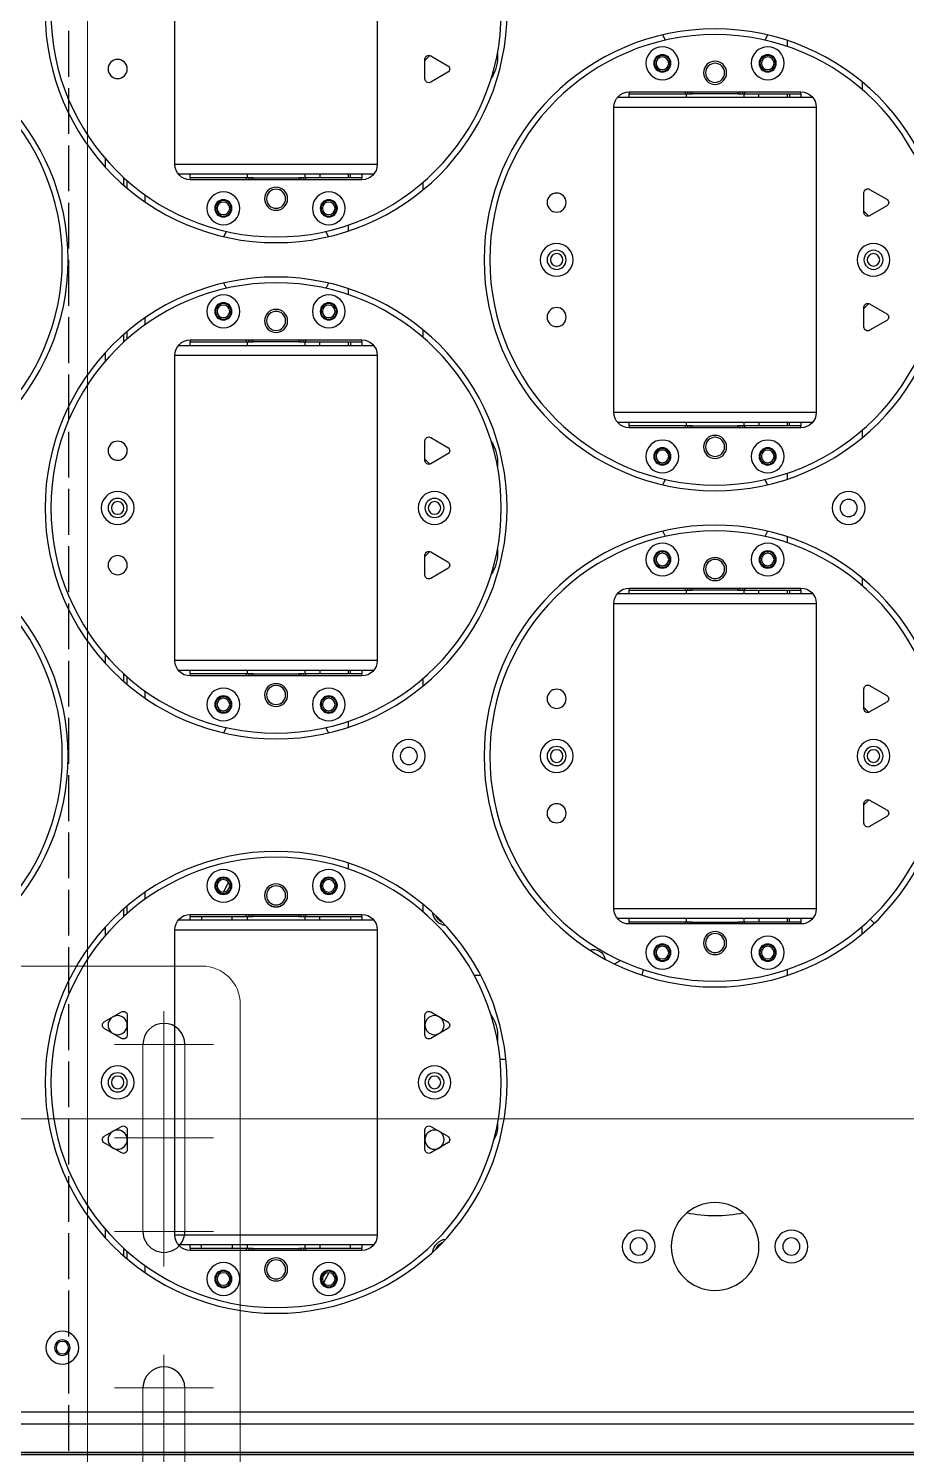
# Model space of a CAD drawing. Header units: millimetres. Extents: x 845401 to 948039, y 511594 to 550263.
# Drawn here: x 904052.8 to 904282.8, y 531303.8 to 531677.4 of the extents above; entities that cross this region are included whole.
import ezdxf

# ---------------------------------------------------------------- set-up
doc = ezdxf.new("R2010")
doc.units = ezdxf.units.MM
doc.linetypes.add('ACAD_ISO02W100', pattern=[15, 12, -3])
doc.linetypes.add('CENTER', pattern=[0])
doc.layers.add('00', color=7, linetype='Continuous')
doc.layers.add('虚线', color=4, linetype='ACAD_ISO02W100')
for name, color, linetype, lineweight in [('8101-0023040DXF_CONTINUOUS_LINE', 7, 'Continuous', 18), ('A-剖-0.10mm.......SECT-L01', 255, 'Continuous', 18), ('中心线', 1, 'CENTER', 9), ('粗实线', 7, 'Continuous', 30)]:
    doc.layers.add(name, color=color, linetype=linetype, lineweight=lineweight)

# ---------------------------------------------------------------- blocks, each defined once
blk = doc.blocks.new('1260包胶摆轮')
at = {"color": 7, "linetype": 'Continuous', "lineweight": 25}
for p, q in [((4843148.18, 879146.8), (4841955.59, 879146.8)), ((4843148.78, 879143.7), (4841954.98, 879143.7)), ((4842454.38, 879100.67), (4842454.38, 879102.69)), ((4842455.38, 879103.55), (4842455.38, 879101.57)), ((4842454.38, 879100.8), (4842454.52, 879100.8)), ((4842468.76, 879099.8), (4842494.38, 879099.8)), ((4842516.88, 879101.3), (4842471.88, 879101.3)), ((4842516.88, 879101.3), (4842471.88, 879101.3)), ((4842471.88, 879100.8), (4842471.88, 879101.3)), ((4842471.88, 879100.8), (4842471.88, 879101.3)), ((4842486.63, 879100.8), (4842471.88, 879100.8)), ((4842471.88, 879100.8), (4842471.88, 879099.8)), ((4842486.63, 879100.8), (4842471.88, 879100.8)), ((4842471.88, 879100.8), (4842471.88, 879099.8)), ((4842474.88, 879100.8), (4842474.88, 879099.8)), ((4842482.88, 879099.8), (4842482.88, 879100.8)), ((4842486.63, 879101.3), (4842486.63, 879100.8)), ((4842486.63, 879101.3), (4842486.63, 879100.8)), ((4842487.22, 879100.8), (4842486.63, 879100.8)), ((4842486.88, 879100.8), (4842486.88, 879099.8)), ((4842487.8, 879100.8), (4842487.22, 879100.8)), ((4842488.38, 879100.8), (4842487.8, 879100.8)), ((4842488.38, 879101.3), (4842488.38, 879100.8)), ((4842488.38, 879100.8), (4842494.38, 879100.8)), ((4842494.38, 879100.8), (4842500.38, 879100.8)), ((4842494.38, 879099.8), (4842520, 879099.8)), ((4842500.38, 879100.8), (4842500.38, 879101.3)), ((4842500.97, 879100.8), (4842500.38, 879100.8)), ((4842501.54, 879100.8), (4842500.97, 879100.8)), ((4842502.13, 879100.8), (4842501.54, 879100.8)), ((4842501.88, 879099.8), (4842501.88, 879100.8)), ((4842502.13, 879100.8), (4842502.13, 879101.3)), ((4842502.13, 879100.8), (4842502.13, 879101.3)), ((4842516.88, 879100.8), (4842502.13, 879100.8)), ((4842516.88, 879100.8), (4842502.13, 879100.8)), ((4842505.88, 879099.8), (4842505.88, 879100.8)), ((4842513.88, 879100.8), (4842513.88, 879099.8)), ((4842516.88, 879101.3), (4842516.88, 879100.8)), ((4842516.88, 879101.3), (4842516.88, 879100.8)), ((4842516.88, 879099.8), (4842516.88, 879100.8)), ((4842516.88, 879099.8), (4842516.88, 879100.8)), ((4842536.33, 879100.8), (4842536.43, 879100.8)), ((4842467.88, 879097.3), (4842467.88, 879017.3)), ((4842467.88, 879097.3), (4842467.88, 879017.3)), ((4842520.88, 879017.3), (4842520.88, 879097.3)), ((4842520.88, 879017.3), (4842520.88, 879097.3)), ((4842453.88, 879075.76), (4842449.38, 879073.16)), ((4842539.38, 879073.16), (4842534.88, 879075.76)), ((4842455.38, 879069.7), (4842455.38, 879074.9)), ((4842533.38, 879074.9), (4842533.38, 879069.7)), ((4842449.38, 879071.43), (4842453.88, 879068.83)), ((4842534.88, 879068.83), (4842539.38, 879071.43)), ((4842552.38, 879068.13), (4842552.38, 879069.3)), ((4842554.59, 879051.3), (4842553.08, 879051.3)), ((4842453.88, 879045.76), (4842449.38, 879043.16)), ((4842539.38, 879043.16), (4842534.88, 879045.76)), ((4842552.38, 879045.05), (4842552.38, 879046.46)), ((4842455.38, 879039.7), (4842455.38, 879044.9)), ((4842533.38, 879044.9), (4842533.38, 879039.7)), ((4842449.38, 879041.43), (4842453.88, 879038.83)), ((4842534.88, 879038.83), (4842539.38, 879041.43)), ((4842548.01, 879029.3), (4842546.32, 879029.3)), ((4842590.27, 879029.2), (4842590.61, 879027.73)), ((4842628.38, 879029.24), (4842628.38, 879027.66)), ((4842631.88, 879015.8), (4842586.88, 879015.8)), ((4842586.88, 879015.3), (4842586.88, 879015.8)), ((4842601.63, 879015.8), (4842601.63, 879015.3)), ((4842603.38, 879015.8), (4842603.38, 879015.3)), ((4842615.38, 879015.3), (4842615.38, 879015.8)), ((4842617.13, 879015.3), (4842617.13, 879015.8)), ((4842631.88, 879015.8), (4842631.88, 879015.3)), ((4842647.88, 879018.47), (4842647.88, 879016.51)), ((4842454.38, 879011.91), (4842454.38, 879013.93)), ((4842455.38, 879013.03), (4842455.38, 879011.05)), ((4842494.38, 879014.8), (4842468.76, 879014.8)), ((4842471.88, 879014.8), (4842471.88, 879013.8)), ((4842471.88, 879014.8), (4842471.88, 879013.8)), ((4842471.88, 879013.8), (4842486.63, 879013.8)), ((4842471.88, 879013.3), (4842471.88, 879013.8)), ((4842471.88, 879013.3), (4842471.88, 879013.8)), ((4842471.88, 879013.8), (4842486.63, 879013.8)), ((4842471.88, 879013.3), (4842516.88, 879013.3)), ((4842471.88, 879013.3), (4842516.88, 879013.3)), ((4842474.88, 879013.8), (4842474.88, 879014.8)), ((4842482.88, 879014.8), (4842482.88, 879013.8)), ((4842486.63, 879013.8), (4842486.63, 879013.3)), ((4842486.63, 879013.8), (4842486.63, 879013.3)), ((4842486.63, 879013.8), (4842487.22, 879013.8)), ((4842486.88, 879014.8), (4842486.88, 879013.8)), ((4842487.22, 879013.8), (4842487.8, 879013.8)), ((4842487.8, 879013.8), (4842488.38, 879013.8)), ((4842494.38, 879013.8), (4842488.38, 879013.8)), ((4842488.38, 879013.8), (4842488.38, 879013.3)), ((4842520, 879014.8), (4842494.38, 879014.8)), ((4842500.38, 879013.8), (4842494.38, 879013.8)), ((4842500.38, 879013.3), (4842500.38, 879013.8)), ((4842500.38, 879013.8), (4842500.97, 879013.8)), ((4842500.97, 879013.8), (4842501.54, 879013.8)), ((4842501.54, 879013.8), (4842502.13, 879013.8)), ((4842501.88, 879013.8), (4842501.88, 879014.8)), ((4842502.13, 879013.3), (4842502.13, 879013.8)), ((4842502.13, 879013.8), (4842516.88, 879013.8)), ((4842502.13, 879013.3), (4842502.13, 879013.8)), ((4842502.13, 879013.8), (4842516.88, 879013.8)), ((4842505.88, 879014.8), (4842505.88, 879013.8)), ((4842513.88, 879013.8), (4842513.88, 879014.8)), ((4842516.88, 879013.8), (4842516.88, 879014.8)), ((4842516.88, 879013.8), (4842516.88, 879014.8)), ((4842516.88, 879013.8), (4842516.88, 879013.3)), ((4842516.88, 879013.8), (4842516.88, 879013.3)), ((4842532.88, 879012.59), (4842532.88, 879010.63)), ((4842582.88, 879011.8), (4842582.88, 878931.8)), ((4842583.76, 879014.3), (4842635.01, 879014.3)), ((4842601.63, 879015.3), (4842586.88, 879015.3)), ((4842586.88, 879015.3), (4842586.88, 879014.3)), ((4842602.22, 879015.3), (4842601.63, 879015.3)), ((4842601.88, 879015.3), (4842601.88, 879014.3)), ((4842602.8, 879015.3), (4842602.22, 879015.3)), ((4842603.38, 879015.3), (4842602.8, 879015.3)), ((4842603.38, 879015.3), (4842615.38, 879015.3)), ((4842615.97, 879015.3), (4842615.38, 879015.3)), ((4842616.55, 879015.3), (4842615.97, 879015.3)), ((4842617.13, 879015.3), (4842616.55, 879015.3)), ((4842616.88, 879014.3), (4842616.88, 879015.3)), ((4842631.88, 879015.3), (4842617.13, 879015.3)), ((4842620.88, 879014.3), (4842620.88, 879015.3)), ((4842628.38, 879015.3), (4842628.38, 879014.3)), ((4842628.88, 879015.3), (4842628.88, 879014.3)), ((4842631.88, 879014.3), (4842631.88, 879015.3)), ((4842635.88, 878931.8), (4842635.88, 879011.8)), ((4842513.38, 879001.44), (4842513.38, 878999.86)), ((4842648.38, 878989.4), (4842648.38, 878984.2)), ((4842654.38, 878987.66), (4842649.88, 878990.26)), ((4842649.88, 878983.33), (4842654.38, 878985.93)), ((4842649.64, 878983.23), (4842648.38, 878984.54)), ((4842513.38, 878964.24), (4842513.38, 878962.66)), ((4842648.38, 878959.05), (4842649.64, 878960.36)), ((4842654.38, 878957.66), (4842649.88, 878960.26)), ((4842648.38, 878959.4), (4842648.38, 878954.2)), ((4842649.88, 878953.33), (4842654.38, 878955.93)), ((4842454.38, 878950.17), (4842454.38, 878952.19)), ((4842455.38, 878953.05), (4842455.38, 878951.07)), ((4842532.88, 878953.47), (4842532.88, 878951.51)), ((4842468.76, 878949.3), (4842520.01, 878949.3)), ((4842516.88, 878950.8), (4842471.88, 878950.8)), ((4842471.88, 878950.3), (4842471.88, 878950.8)), ((4842486.63, 878950.3), (4842471.88, 878950.3)), ((4842471.88, 878950.3), (4842471.88, 878949.3)), ((4842486.63, 878950.8), (4842486.63, 878950.3)), ((4842487.22, 878950.3), (4842486.63, 878950.3)), ((4842486.88, 878950.3), (4842486.88, 878949.3)), ((4842487.8, 878950.3), (4842487.22, 878950.3)), ((4842488.38, 878950.3), (4842487.8, 878950.3)), ((4842488.38, 878950.8), (4842488.38, 878950.3)), ((4842488.38, 878950.3), (4842500.38, 878950.3)), ((4842500.38, 878950.3), (4842500.38, 878950.8)), ((4842500.97, 878950.3), (4842500.38, 878950.3)), ((4842501.55, 878950.3), (4842500.97, 878950.3)), ((4842502.13, 878950.3), (4842501.55, 878950.3)), ((4842501.88, 878949.3), (4842501.88, 878950.3)), ((4842502.13, 878950.3), (4842502.13, 878950.8)), ((4842516.88, 878950.3), (4842502.13, 878950.3)), ((4842505.88, 878949.3), (4842505.88, 878950.3)), ((4842513.38, 878950.3), (4842513.38, 878949.3)), ((4842513.88, 878950.3), (4842513.88, 878949.3)), ((4842516.88, 878950.8), (4842516.88, 878950.3)), ((4842516.88, 878949.3), (4842516.88, 878950.3)), ((4842467.88, 878946.8), (4842467.88, 878866.8)), ((4842520.88, 878866.8), (4842520.88, 878946.8)), ((4842635.01, 878929.3), (4842583.76, 878929.3)), ((4842586.88, 878929.3), (4842586.88, 878928.3)), ((4842586.88, 878928.3), (4842601.63, 878928.3)), ((4842586.88, 878927.8), (4842586.88, 878928.3)), ((4842586.88, 878927.8), (4842631.88, 878927.8)), ((4842601.63, 878928.3), (4842601.63, 878927.8)), ((4842601.63, 878928.3), (4842602.22, 878928.3)), ((4842601.88, 878929.3), (4842601.88, 878928.3)), ((4842602.22, 878928.3), (4842602.8, 878928.3)), ((4842602.8, 878928.3), (4842603.38, 878928.3)), ((4842615.38, 878928.3), (4842603.38, 878928.3)), ((4842603.38, 878928.3), (4842603.38, 878927.8)), ((4842615.38, 878927.8), (4842615.38, 878928.3)), ((4842615.38, 878928.3), (4842615.97, 878928.3)), ((4842615.97, 878928.3), (4842616.55, 878928.3)), ((4842616.55, 878928.3), (4842617.13, 878928.3)), ((4842616.88, 878928.3), (4842616.88, 878929.3)), ((4842617.13, 878928.3), (4842631.88, 878928.3)), ((4842617.13, 878927.8), (4842617.13, 878928.3)), ((4842620.88, 878929.3), (4842620.88, 878928.3)), ((4842628.38, 878929.3), (4842628.38, 878928.3)), ((4842628.88, 878928.3), (4842628.88, 878929.3)), ((4842631.88, 878928.3), (4842631.88, 878929.3)), ((4842631.88, 878928.3), (4842631.88, 878927.8)), ((4842647.88, 878925.13), (4842647.88, 878927.09)), ((4842533.38, 878924.4), (4842533.38, 878919.2)), ((4842539.38, 878922.66), (4842534.88, 878925.26)), ((4842534.64, 878918.23), (4842533.38, 878919.54)), ((4842534.88, 878918.33), (4842539.38, 878920.93)), ((4842552.38, 878917.63), (4842552.38, 878918.8)), ((4842628.38, 878915.94), (4842628.38, 878914.36)), ((4842628.38, 878899.24), (4842628.38, 878897.66)), ((4842533.38, 878894.05), (4842534.64, 878895.36)), ((4842533.38, 878894.4), (4842533.38, 878889.2)), ((4842539.38, 878892.66), (4842534.88, 878895.26)), ((4842552.38, 878894.8), (4842552.38, 878895.96)), ((4842534.88, 878888.33), (4842539.38, 878890.93)), ((4842631.88, 878885.8), (4842586.88, 878885.8)), ((4842586.88, 878885.3), (4842586.88, 878885.8)), ((4842601.63, 878885.3), (4842586.88, 878885.3)), ((4842586.88, 878885.3), (4842586.88, 878884.3)), ((4842601.63, 878885.8), (4842601.63, 878885.3)), ((4842602.22, 878885.3), (4842601.63, 878885.3)), ((4842601.88, 878885.3), (4842601.88, 878884.3)), ((4842602.8, 878885.3), (4842602.22, 878885.3)), ((4842603.38, 878885.3), (4842602.8, 878885.3)), ((4842603.38, 878885.8), (4842603.38, 878885.3)), ((4842603.38, 878885.3), (4842615.38, 878885.3)), ((4842615.38, 878885.3), (4842615.38, 878885.8)), ((4842615.97, 878885.3), (4842615.38, 878885.3)), ((4842616.55, 878885.3), (4842615.97, 878885.3)), ((4842617.13, 878885.3), (4842616.55, 878885.3)), ((4842616.88, 878884.3), (4842616.88, 878885.3)), ((4842617.13, 878885.3), (4842617.13, 878885.8)), ((4842631.88, 878885.3), (4842617.13, 878885.3)), ((4842620.88, 878884.3), (4842620.88, 878885.3)), ((4842628.38, 878885.3), (4842628.38, 878884.3)), ((4842628.88, 878885.3), (4842628.88, 878884.3)), ((4842631.88, 878885.8), (4842631.88, 878885.3)), ((4842631.88, 878884.3), (4842631.88, 878885.3)), ((4842647.88, 878886.51), (4842647.88, 878888.47)), ((4842582.88, 878881.8), (4842582.88, 878801.8)), ((4842583.76, 878884.3), (4842635.01, 878884.3)), ((4842635.88, 878801.8), (4842635.88, 878881.8)), ((4842454.38, 878861.41), (4842454.38, 878863.43)), ((4842455.38, 878862.53), (4842455.38, 878860.55)), ((4842520.01, 878864.3), (4842468.76, 878864.3)), ((4842471.88, 878864.3), (4842471.88, 878863.3)), ((4842471.88, 878862.8), (4842471.88, 878863.3)), ((4842471.88, 878863.3), (4842486.63, 878863.3)), ((4842471.88, 878862.8), (4842516.88, 878862.8)), ((4842486.63, 878863.3), (4842486.63, 878862.8)), ((4842486.63, 878863.3), (4842487.22, 878863.3)), ((4842486.88, 878864.3), (4842486.88, 878863.3)), ((4842487.22, 878863.3), (4842487.8, 878863.3)), ((4842487.8, 878863.3), (4842488.38, 878863.3)), ((4842500.38, 878863.3), (4842488.38, 878863.3)), ((4842488.38, 878863.3), (4842488.38, 878862.8)), ((4842500.38, 878862.8), (4842500.38, 878863.3)), ((4842500.38, 878863.3), (4842500.97, 878863.3)), ((4842500.97, 878863.3), (4842501.55, 878863.3)), ((4842501.55, 878863.3), (4842502.13, 878863.3)), ((4842501.88, 878863.3), (4842501.88, 878864.3)), ((4842502.13, 878862.8), (4842502.13, 878863.3)), ((4842502.13, 878863.3), (4842516.88, 878863.3)), ((4842505.88, 878864.3), (4842505.88, 878863.3)), ((4842513.38, 878864.3), (4842513.38, 878863.3)), ((4842513.88, 878863.3), (4842513.88, 878864.3)), ((4842516.88, 878863.3), (4842516.88, 878864.3)), ((4842516.88, 878863.3), (4842516.88, 878862.8)), ((4842532.88, 878862.09), (4842532.88, 878860.13)), ((4842648.38, 878859.4), (4842648.38, 878854.2)), ((4842654.38, 878857.66), (4842649.88, 878860.26)), ((4842649.88, 878853.33), (4842654.38, 878855.93)), ((4842649.64, 878853.23), (4842648.38, 878854.54)), ((4842513.38, 878850.94), (4842513.38, 878849.36)), ((4842513.38, 878834.24), (4842513.38, 878832.66)), ((4842648.38, 878829.05), (4842649.64, 878830.36)), ((4842648.38, 878829.4), (4842648.38, 878824.2)), ((4842654.38, 878827.66), (4842649.88, 878830.26)), ((4842649.88, 878823.33), (4842654.38, 878825.93)), ((4842454.38, 878820.17), (4842454.38, 878822.19)), ((4842455.38, 878823.05), (4842455.38, 878821.07)), ((4842532.88, 878823.47), (4842532.88, 878821.51)), ((4842468.76, 878819.3), (4842520.01, 878819.3)), ((4842516.88, 878820.8), (4842471.88, 878820.8)), ((4842471.88, 878820.3), (4842471.88, 878820.8)), ((4842486.63, 878820.3), (4842471.88, 878820.3)), ((4842471.88, 878820.3), (4842471.88, 878819.3)), ((4842486.63, 878820.8), (4842486.63, 878820.3)), ((4842487.22, 878820.3), (4842486.63, 878820.3)), ((4842486.88, 878820.3), (4842486.88, 878819.3)), ((4842487.8, 878820.3), (4842487.22, 878820.3)), ((4842488.38, 878820.3), (4842487.8, 878820.3)), ((4842488.38, 878820.8), (4842488.38, 878820.3)), ((4842488.38, 878820.3), (4842500.38, 878820.3)), ((4842500.38, 878820.3), (4842500.38, 878820.8)), ((4842500.97, 878820.3), (4842500.38, 878820.3)), ((4842501.55, 878820.3), (4842500.97, 878820.3)), ((4842502.13, 878820.3), (4842501.55, 878820.3)), ((4842501.88, 878819.3), (4842501.88, 878820.3)), ((4842502.13, 878820.3), (4842502.13, 878820.8)), ((4842516.88, 878820.3), (4842502.13, 878820.3)), ((4842505.88, 878819.3), (4842505.88, 878820.3)), ((4842513.38, 878820.3), (4842513.38, 878819.3)), ((4842513.88, 878820.3), (4842513.88, 878819.3)), ((4842516.88, 878820.8), (4842516.88, 878820.3)), ((4842516.88, 878819.3), (4842516.88, 878820.3)), ((4842467.88, 878816.8), (4842467.88, 878736.8)), ((4842520.88, 878736.8), (4842520.88, 878816.8)), ((4842635.01, 878799.3), (4842583.76, 878799.3)), ((4842586.88, 878799.3), (4842586.88, 878798.3)), ((4842601.88, 878799.3), (4842601.88, 878798.3)), ((4842616.88, 878798.3), (4842616.88, 878799.3)), ((4842620.88, 878799.3), (4842620.88, 878798.3)), ((4842628.38, 878799.3), (4842628.38, 878798.3)), ((4842628.88, 878798.3), (4842628.88, 878799.3)), ((4842631.88, 878798.3), (4842631.88, 878799.3)), ((4842539.38, 878792.66), (4842534.88, 878795.26)), ((4842586.88, 878797.8), (4842586.88, 878798.3)), ((4842586.88, 878798.3), (4842601.63, 878798.3)), ((4842586.88, 878797.8), (4842631.88, 878797.8)), ((4842601.63, 878798.3), (4842601.63, 878797.8)), ((4842601.63, 878798.3), (4842602.22, 878798.3)), ((4842602.22, 878798.3), (4842602.8, 878798.3)), ((4842602.8, 878798.3), (4842603.38, 878798.3)), ((4842615.38, 878798.3), (4842603.38, 878798.3)), ((4842603.38, 878798.3), (4842603.38, 878797.8)), ((4842615.38, 878797.8), (4842615.38, 878798.3)), ((4842615.38, 878798.3), (4842615.97, 878798.3)), ((4842615.97, 878798.3), (4842616.55, 878798.3)), ((4842616.55, 878798.3), (4842617.13, 878798.3)), ((4842617.13, 878797.8), (4842617.13, 878798.3)), ((4842617.13, 878798.3), (4842631.88, 878798.3)), ((4842631.88, 878798.3), (4842631.88, 878797.8)), ((4842647.88, 878795.13), (4842647.88, 878797.09)), ((4842533.38, 878794.4), (4842533.38, 878789.2)), ((4842534.64, 878788.23), (4842533.38, 878789.54)), ((4842534.88, 878788.33), (4842539.38, 878790.93)), ((4842552.38, 878787.63), (4842552.38, 878788.8)), ((4842628.38, 878785.94), (4842628.38, 878784.36))]:
    blk.add_line(p, q, dxfattribs=at)
at = {"color": 8, "linetype": 'Continuous', "lineweight": 25}
for p, q in [((4842460.12, 879107.16), (4842460.12, 879105.33)), ((4842449.64, 879095.76), (4842449.64, 879098.02)), ((4842487.22, 879101.3), (4842487.22, 879100.8)), ((4842487.8, 879100.8), (4842487.8, 879101.3)), ((4842500.97, 879101.3), (4842500.97, 879100.8)), ((4842501.54, 879100.8), (4842501.54, 879101.3)), ((4842520.88, 879097.3), (4842467.88, 879097.3)), ((4842520.88, 879097.3), (4842467.88, 879097.3)), ((4842449.64, 879016.57), (4842449.64, 879018.83)), ((4842467.88, 879017.3), (4842520.88, 879017.3)), ((4842467.88, 879017.3), (4842520.88, 879017.3)), ((4842602.22, 879015.8), (4842602.22, 879015.3)), ((4842602.8, 879015.3), (4842602.8, 879015.8)), ((4842615.97, 879015.8), (4842615.97, 879015.3)), ((4842616.55, 879015.3), (4842616.55, 879015.8)), ((4842487.22, 879013.8), (4842487.22, 879013.3)), ((4842487.8, 879013.3), (4842487.8, 879013.8)), ((4842500.97, 879013.8), (4842500.97, 879013.3)), ((4842501.54, 879013.3), (4842501.54, 879013.8)), ((4842635.88, 879011.8), (4842582.88, 879011.8)), ((4842460.12, 879009.27), (4842460.12, 879007.44)), ((4842460.12, 878956.66), (4842460.12, 878954.83)), ((4842487.22, 878950.8), (4842487.22, 878950.3)), ((4842487.8, 878950.3), (4842487.8, 878950.8)), ((4842500.97, 878950.8), (4842500.97, 878950.3)), ((4842501.55, 878950.3), (4842501.55, 878950.8)), ((4842449.64, 878945.26), (4842449.64, 878947.52)), ((4842520.88, 878946.8), (4842467.88, 878946.8)), ((4842582.88, 878931.8), (4842635.88, 878931.8)), ((4842602.22, 878928.3), (4842602.22, 878927.8)), ((4842602.8, 878927.8), (4842602.8, 878928.3)), ((4842615.97, 878928.3), (4842615.97, 878927.8)), ((4842616.55, 878927.8), (4842616.55, 878928.3)), ((4842602.22, 878885.8), (4842602.22, 878885.3)), ((4842602.8, 878885.3), (4842602.8, 878885.8)), ((4842615.97, 878885.8), (4842615.97, 878885.3)), ((4842616.55, 878885.3), (4842616.55, 878885.8)), ((4842635.88, 878881.8), (4842582.88, 878881.8)), ((4842449.64, 878866.07), (4842449.64, 878868.34)), ((4842467.88, 878866.8), (4842520.88, 878866.8)), ((4842487.22, 878863.3), (4842487.22, 878862.8)), ((4842487.8, 878862.8), (4842487.8, 878863.3)), ((4842500.97, 878863.3), (4842500.97, 878862.8)), ((4842501.55, 878862.8), (4842501.55, 878863.3)), ((4842460.12, 878858.77), (4842460.12, 878856.94)), ((4842460.12, 878826.66), (4842460.12, 878824.83)), ((4842487.22, 878820.8), (4842487.22, 878820.3)), ((4842487.8, 878820.3), (4842487.8, 878820.8)), ((4842500.97, 878820.8), (4842500.97, 878820.3)), ((4842501.55, 878820.3), (4842501.55, 878820.8)), ((4842449.64, 878815.26), (4842449.64, 878817.52)), ((4842520.88, 878816.8), (4842467.88, 878816.8)), ((4842582.88, 878801.8), (4842635.88, 878801.8)), ((4842602.22, 878798.3), (4842602.22, 878797.8)), ((4842602.8, 878797.8), (4842602.8, 878798.3)), ((4842615.97, 878798.3), (4842615.97, 878797.8)), ((4842616.55, 878797.8), (4842616.55, 878798.3))]:
    blk.add_line(p, q, dxfattribs=at)
at = {"color": 7, "linetype": 'Continuous', "lineweight": 25, "flags": 128}
for points in [[(4842508.2, 879107.15), (4842507.06, 879109.33), (4842506.81, 879109.71)], [(4842583.02, 879026.25), (4842583.2, 879026.15), (4842584.57, 879025.33)], [(4842650.04, 879014.55), (4842651.1, 879015.58), (4842651.12, 879015.6)], [(4842480.57, 879007.45), (4842481.71, 879005.27), (4842481.96, 879004.89)], [(4842480.67, 878965.72), (4842480.69, 878965.66), (4842481.36, 878964.34)], [(4842507.4, 878964.34), (4842508.07, 878965.66), (4842508.1, 878965.72)], [(4842596.36, 878914.25), (4842596.2, 878913.96), (4842595.67, 878912.87)], [(4842623.1, 878912.87), (4842622.56, 878913.96), (4842622.4, 878914.25)], [(4842595.67, 878900.72), (4842595.69, 878900.66), (4842596.36, 878899.34)], [(4842622.4, 878899.34), (4842623.07, 878900.66), (4842623.1, 878900.72)], [(4842481.36, 878849.25), (4842481.2, 878848.96), (4842480.67, 878847.87)], [(4842508.1, 878847.87), (4842507.56, 878848.96), (4842507.4, 878849.25)], [(4842480.67, 878835.72), (4842480.69, 878835.66), (4842481.36, 878834.34)], [(4842507.4, 878834.34), (4842508.07, 878835.66), (4842508.1, 878835.72)], [(4842596.36, 878784.25), (4842596.2, 878783.96), (4842595.67, 878782.87)], [(4842623.1, 878782.87), (4842622.56, 878783.96), (4842622.4, 878784.25)]]:
    blk.add_lwpolyline(points, dxfattribs=at)
at = {"color": 7, "linetype": 'Continuous', "lineweight": 25}
for centre, radius in [((4842438.38, 879126.8), 4.3), ((4842438.38, 879126.8), 2.02), ((4842438.38, 879126.8), 1.65), ((4842494.38, 879057.3), 60.5), ((4842494.38, 879057.3), 59), ((4842494.38, 879057.3), 59), ((4842480.58, 879108.8), 4.3), ((4842480.58, 879108.8), 4.3), ((4842508.18, 879108.8), 4.3), ((4842508.18, 879108.8), 4.3), ((4842480.58, 879108.8), 2.25), ((4842480.58, 879108.8), 2.25), ((4842480.58, 879108.8), 2.03), ((4842480.58, 879108.8), 2.03), ((4842480.58, 879108.8), 1.65), ((4842480.58, 879108.8), 1.65), ((4842494.38, 879106.3), 3.03), ((4842494.38, 879106.3), 3.03), ((4842508.18, 879108.8), 2.25), ((4842508.18, 879108.8), 2.25), ((4842508.18, 879108.8), 2.03), ((4842508.18, 879108.8), 2.02), ((4842508.18, 879108.8), 1.65), ((4842508.18, 879108.8), 1.65), ((4842609.38, 879100.3), 11.5), ((4842494.38, 879106.3), 2.5), ((4842494.38, 879106.3), 2.5), ((4842589.38, 879100.3), 4.3), ((4842589.38, 879100.3), 2.25), ((4842629.38, 879100.3), 4.3), ((4842629.38, 879100.3), 2.25), ((4842452.88, 879072.3), 2.5), ((4842535.88, 879072.3), 2.5), ((4842452.88, 879057.3), 4.3), ((4842452.88, 879057.3), 4.3), ((4842535.88, 879057.3), 4.3), ((4842535.88, 879057.3), 4.3), ((4842452.88, 879057.3), 2.5), ((4842452.88, 879057.3), 2.5), ((4842452.88, 879057.3), 1.65), ((4842452.88, 879057.3), 1.65), ((4842535.88, 879057.3), 2.5), ((4842535.88, 879057.3), 2.5), ((4842535.88, 879057.3), 1.65), ((4842535.88, 879057.3), 1.65), ((4842452.88, 879042.3), 2.5), ((4842535.88, 879042.3), 2.5), ((4842379.38, 878971.8), 60.5), ((4842379.38, 878971.8), 59), ((4842609.38, 878971.8), 60.5), ((4842609.38, 878971.8), 59), ((4842595.58, 879023.3), 4.3), ((4842623.18, 879023.3), 4.3), ((4842595.58, 879023.3), 2.25), ((4842595.58, 879023.3), 2.03), ((4842595.58, 879023.3), 1.65), ((4842609.38, 879020.8), 3.03), ((4842609.38, 879020.8), 2.5), ((4842623.18, 879023.3), 2.25), ((4842623.18, 879023.3), 2.03), ((4842623.18, 879023.3), 1.65), ((4842480.58, 879005.8), 4.3), ((4842480.58, 879005.8), 4.3), ((4842494.38, 879008.3), 3.02), ((4842494.38, 879008.3), 3.03), ((4842494.38, 879008.3), 2.5), ((4842494.38, 879008.3), 2.5), ((4842508.18, 879005.8), 4.3), ((4842508.18, 879005.8), 4.3), ((4842480.58, 879005.8), 2.25), ((4842480.58, 879005.8), 2.25), ((4842480.58, 879005.8), 2.02), ((4842480.58, 879005.8), 2.03), ((4842480.58, 879005.8), 1.65), ((4842480.58, 879005.8), 1.65), ((4842508.18, 879005.8), 2.25), ((4842508.18, 879005.8), 2.25), ((4842508.18, 879005.8), 2.03), ((4842508.18, 879005.8), 2.02), ((4842508.18, 879005.8), 1.65), ((4842508.18, 879005.8), 1.65), ((4842567.88, 878986.8), 2.5), ((4842529.17, 878971.8), 4.3), ((4842567.88, 878971.8), 4.3), ((4842650.88, 878971.8), 4.3), ((4842529.17, 878971.8), 2.25), ((4842567.88, 878971.8), 2.5), ((4842567.88, 878971.8), 1.65), ((4842650.88, 878971.8), 2.5), ((4842650.88, 878971.8), 1.65), ((4842494.38, 878906.8), 60.5), ((4842494.38, 878906.8), 59), ((4842480.58, 878958.3), 4.3), ((4842480.58, 878958.3), 2.25), ((4842480.58, 878958.3), 2.03), ((4842480.58, 878958.3), 1.65), ((4842508.18, 878958.3), 4.3), ((4842508.18, 878958.3), 2.25), ((4842508.18, 878958.3), 2.03), ((4842508.18, 878958.3), 1.65), ((4842494.38, 878955.8), 3.02), ((4842494.38, 878955.8), 2.5), ((4842567.88, 878956.8), 2.5), ((4842452.88, 878921.8), 2.5), ((4842595.58, 878920.3), 4.3), ((4842595.58, 878920.3), 2.25), ((4842595.58, 878920.3), 2.03), ((4842609.38, 878922.8), 3.03), ((4842609.38, 878922.8), 2.5), ((4842623.18, 878920.3), 4.3), ((4842623.18, 878920.3), 2.25), ((4842623.18, 878920.3), 2.03), ((4842595.58, 878920.3), 1.65), ((4842623.18, 878920.3), 1.65), ((4842452.88, 878906.8), 4.3), ((4842535.88, 878906.8), 4.3), ((4842644.38, 878906.8), 4.3), ((4842452.88, 878906.8), 2.5), ((4842452.88, 878906.8), 1.65), ((4842535.88, 878906.8), 2.5), ((4842535.88, 878906.8), 1.65), ((4842644.38, 878906.8), 2.25), ((4842379.38, 878841.8), 60.5), ((4842379.38, 878841.8), 59), ((4842609.38, 878841.8), 60.5), ((4842609.38, 878841.8), 59), ((4842595.58, 878893.3), 4.3), ((4842623.18, 878893.3), 4.3), ((4842452.88, 878891.8), 2.5), ((4842595.58, 878893.3), 2.25), ((4842595.58, 878893.3), 2.02), ((4842595.58, 878893.3), 1.65), ((4842609.38, 878890.8), 3.02), ((4842609.38, 878890.8), 2.5), ((4842623.18, 878893.3), 2.25), ((4842623.18, 878893.3), 2.03), ((4842623.18, 878893.3), 1.65), ((4842480.58, 878855.3), 4.3), ((4842494.38, 878857.8), 3.03), ((4842494.38, 878857.8), 2.5), ((4842508.18, 878855.3), 4.3), ((4842567.88, 878856.8), 2.5), ((4842480.58, 878855.3), 2.25), ((4842480.58, 878855.3), 2.03), ((4842480.58, 878855.3), 1.65), ((4842508.18, 878855.3), 2.25), ((4842508.18, 878855.3), 2.03), ((4842508.18, 878855.3), 1.65), ((4842567.88, 878841.8), 4.3), ((4842567.88, 878841.8), 2.5), ((4842650.88, 878841.8), 4.3), ((4842650.88, 878841.8), 2.5), ((4842567.88, 878841.8), 1.65), ((4842650.88, 878841.8), 1.65), ((4842494.38, 878776.8), 60.5), ((4842494.38, 878776.8), 59), ((4842480.58, 878828.3), 4.3), ((4842508.18, 878828.3), 4.3), ((4842480.58, 878828.3), 2.25), ((4842480.58, 878828.3), 2.02), ((4842480.58, 878828.3), 1.65), ((4842494.38, 878825.8), 3.03), ((4842508.18, 878828.3), 2.25), ((4842508.18, 878828.3), 2.02), ((4842508.18, 878828.3), 1.65), ((4842567.88, 878826.8), 2.5), ((4842494.38, 878825.8), 2.5), ((4842609.38, 878792.8), 3.02), ((4842609.38, 878792.8), 2.5), ((4842452.88, 878791.8), 2.5), ((4842595.58, 878790.3), 4.3), ((4842595.58, 878790.3), 2.25), ((4842595.58, 878790.3), 2.03), ((4842595.58, 878790.3), 1.65), ((4842623.18, 878790.3), 4.3), ((4842623.18, 878790.3), 2.25), ((4842623.18, 878790.3), 2.03), ((4842623.18, 878790.3), 1.65)]:
    blk.add_circle(centre, radius, dxfattribs=at)
for centre, radius, start, end in [((4842539.38, 879102.3), 4, 187.7927, 262.2114), ((4842471.88, 879097.3), 4, 90, 180), ((4842471.88, 879097.3), 4, 90, 180), ((4842516.88, 879097.3), 4, 0, 90), ((4842516.88, 879097.3), 4, 0, 90), ((4842539.38, 879102.3), 3.4, 202.9308, 247.0733), ((4842609.38, 879057.3), 35, 90, 102.2202), ((4842609.38, 879057.3), 35, 77.7713, 90), ((4842454.38, 879074.9), 1, 0, 120), ((4842534.38, 879074.9), 1, 60, 180), ((4842449.88, 879072.3), 1, 120, 240), ((4842538.88, 879072.3), 1, 300, 60), ((4842547.38, 879069.3), 5, 0, 34.9944), ((4842454.38, 879069.7), 1, 240, 0), ((4842534.38, 879069.7), 1, 180, 300), ((4842454.38, 879044.9), 1, 0, 120), ((4842534.38, 879044.9), 1, 60, 180), ((4842449.88, 879042.3), 1, 120, 240), ((4842538.88, 879042.3), 1, 300, 60), ((4842542.63, 879045.05), 9.75, 325.0133, 0), ((4842454.38, 879039.7), 1, 240, 0), ((4842534.38, 879039.7), 1, 180, 300), ((4842577.56, 879025.48), 3, 251.1299, 350.1912), ((4842471.88, 879017.3), 4, 180, 270), ((4842471.88, 879017.3), 4, 180, 270), ((4842516.88, 879017.3), 4, 270, 0), ((4842516.88, 879017.3), 4, 270, 0), ((4842539.38, 879012.3), 4, 97.7886, 172.2073), ((4842586.88, 879011.8), 4, 90, 180), ((4842631.88, 879011.8), 4, 0, 90), ((4842539.38, 879012.3), 3.4, 112.9267, 157.0692), ((4842649.38, 878989.4), 1, 60, 180), ((4842653.88, 878986.8), 1, 300, 60), ((4842649.38, 878984.2), 1, 180, 300), ((4842649.38, 878959.4), 1, 60, 180), ((4842653.88, 878956.8), 1, 300, 60), ((4842649.38, 878954.2), 1, 180, 300), ((4842471.88, 878946.8), 4, 90, 180), ((4842516.88, 878946.8), 4, 0, 90), ((4842586.88, 878931.8), 4, 180, 270), ((4842631.88, 878931.8), 4, 270, 0), ((4842534.38, 878924.4), 1, 60, 180), ((4842538.88, 878921.8), 1, 300, 60), ((4842542.63, 878918.8), 9.75, 0, 33.4114), ((4842534.38, 878919.2), 1, 180, 300), ((4842534.38, 878894.4), 1, 60, 180), ((4842538.88, 878891.8), 1, 300, 60), ((4842542.63, 878894.8), 9.75, 326.5886, 0), ((4842534.38, 878889.2), 1, 180, 300), ((4842586.88, 878881.8), 4, 90, 180), ((4842631.88, 878881.8), 4, 0, 90), ((4842471.88, 878866.8), 4, 180, 270), ((4842516.88, 878866.8), 4, 270, 0), ((4842649.38, 878859.4), 1, 60, 180), ((4842653.88, 878856.8), 1, 300, 60), ((4842649.38, 878854.2), 1, 180, 300), ((4842649.38, 878829.4), 1, 60, 180), ((4842653.88, 878826.8), 1, 300, 60), ((4842649.38, 878824.2), 1, 180, 300), ((4842471.88, 878816.8), 4, 90, 180), ((4842516.88, 878816.8), 4, 0, 90), ((4842586.88, 878801.8), 4, 180, 270), ((4842631.88, 878801.8), 4, 270, 0), ((4842534.38, 878794.4), 1, 60, 180), ((4842538.88, 878791.8), 1, 300, 60), ((4842542.63, 878788.8), 9.75, 0, 33.4114), ((4842534.38, 878789.2), 1, 180, 300)]:
    blk.add_arc(centre, radius, start, end, dxfattribs=at)
blk = doc.blocks.new('小盘摆轮加过渡板')
at = {"layer": 'A-剖-0.10mm.......SECT-L01', "color": 4}
for points in [[(735451.26, 342660.57), (734251.26, 342660.57), (734251.26, 341382.62), (735451.26, 341382.62)], [(735451.26, 342650.57), (734251.26, 342650.57), (734251.26, 341390.57), (735451.26, 341390.57)]]:
    blk.add_lwpolyline(points, close=True, dxfattribs=at)
at = {"layer": 'A-剖-0.10mm.......SECT-L01', "color": 1, "xscale": -1, "rotation": 180}
blk.add_blockref('1260包胶摆轮', (-4107700.62, 1220537.36), dxfattribs=at)
blk = doc.blocks.new('G$C0940C817')
at = {"linetype": 'Continuous', "lineweight": 25}
for p, q in [((2240.15, 2119.5), (40.15, 2119.5)), ((240.15, 2120), (626.22, 2120)), ((626.22, 2120), (799.8, 2120)), ((799.8, 2120), (1480.5, 2120))]:
    blk.add_line(p, q, dxfattribs=at)
blk = doc.blocks.new('螺旋滑槽3')
at = {"rotation": 180}
blk.add_blockref('G$C0940C817', (1174887.04, 1943894.6, 0.25), dxfattribs=at)
blk = doc.blocks.new('C线')
blk.add_blockref('小盘摆轮加过渡板', (251193.7, 128759, -3.59))
at = {"layer": '8101-0023040DXF_CONTINUOUS_LINE', "color": 2, "xscale": -1, "rotation": 180}
blk.add_blockref('螺旋滑槽3', (-188155.03, 2411916.68, -3.84), dxfattribs=at)
blk = doc.blocks.new('G$C0CC04805')
for p, q in [((48.15, 18.45), (-0.85, 18.45)), ((48.15, 7.45), (-0.85, 7.45))]:
    blk.add_line(p, q)
at = {"layer": '中心线'}
for p, q in [((-0.85, 25.91), (-0.85, 0)), ((23.65, 25.91), (23.65, 0)), ((48.15, 25.91), (48.15, 0)), ((57.35, 12.95), (-9.5, 12.95))]:
    blk.add_line(p, q, dxfattribs=at)
at = {"layer": '粗实线'}
for centre, start, end in [((-0.85, 12.95), 90, 270), ((48.15, 12.95), 270, 90)]:
    blk.add_arc(centre, 5.5, start, end, dxfattribs=at)
blk = doc.blocks.new('G$C4B261617')
blk.add_lwpolyline([(165, -5), (5, -5, -0.414214), (-5, 5), (-5, 165, -0.414214), (5, 175), (165, 175, -0.414214), (175, 165), (175, 5, -0.414214)], format="xyb", close=True)
at = {"rotation": 90.00000000000001}
for p in [(27.95, 106.35), (27.95, 16.35)]:
    blk.add_blockref('G$C0CC04805', p, dxfattribs=at)
at = {"xscale": -1, "rotation": 270}
for p in [(142.05, 106.35), (142.05, 16.35)]:
    blk.add_blockref('G$C0CC04805', p, dxfattribs=at)
blk = doc.blocks.new('G$C42BA1229')
blk.add_line((1870, 40), (0, 40))
at = {"layer": '虚线'}
blk.add_line((1870, 45), (0, 45), dxfattribs=at)
at = {"color": 1, "xscale": -1, "rotation": 89.99999999999977}
blk.add_blockref('G$C4B261617', (420, 175), dxfattribs=at)
blk = doc.blocks.new('A$C43D91BAB')
at = {"layer": 'A-剖-0.10mm.......SECT-L01', "rotation": 90}
blk.add_blockref('G$C42BA1229', (240.49, 10, 5486.14), dxfattribs=at)
blk = doc.blocks.new('BC线平台')
at = {"layer": 'A-剖-0.10mm.......SECT-L01', "color": 2, "elevation": 0.98}
blk.add_lwpolyline([(776874.46, 363350.44), (808174.13, 363350.44), (808174.13, 363250.44), (776874.46, 363250.44)], close=True, dxfattribs=at)
at = {"color": 0, "linetype": 'ByBlock'}
blk.add_blockref('A$C43D91BAB', (783179.42, 362955.44, -5485.17), dxfattribs=at)

msp = doc.modelspace()

# ---------------------------------------------------------------- block references
at = {"layer": '00'}
for name, p in [('BC线平台', (120688.34, 168041.31, -0.98)), ('C线', (-81869.83, 61162.22))]:
    msp.add_blockref(name, p, dxfattribs=at)

doc.saveas('drawing.dxf')
